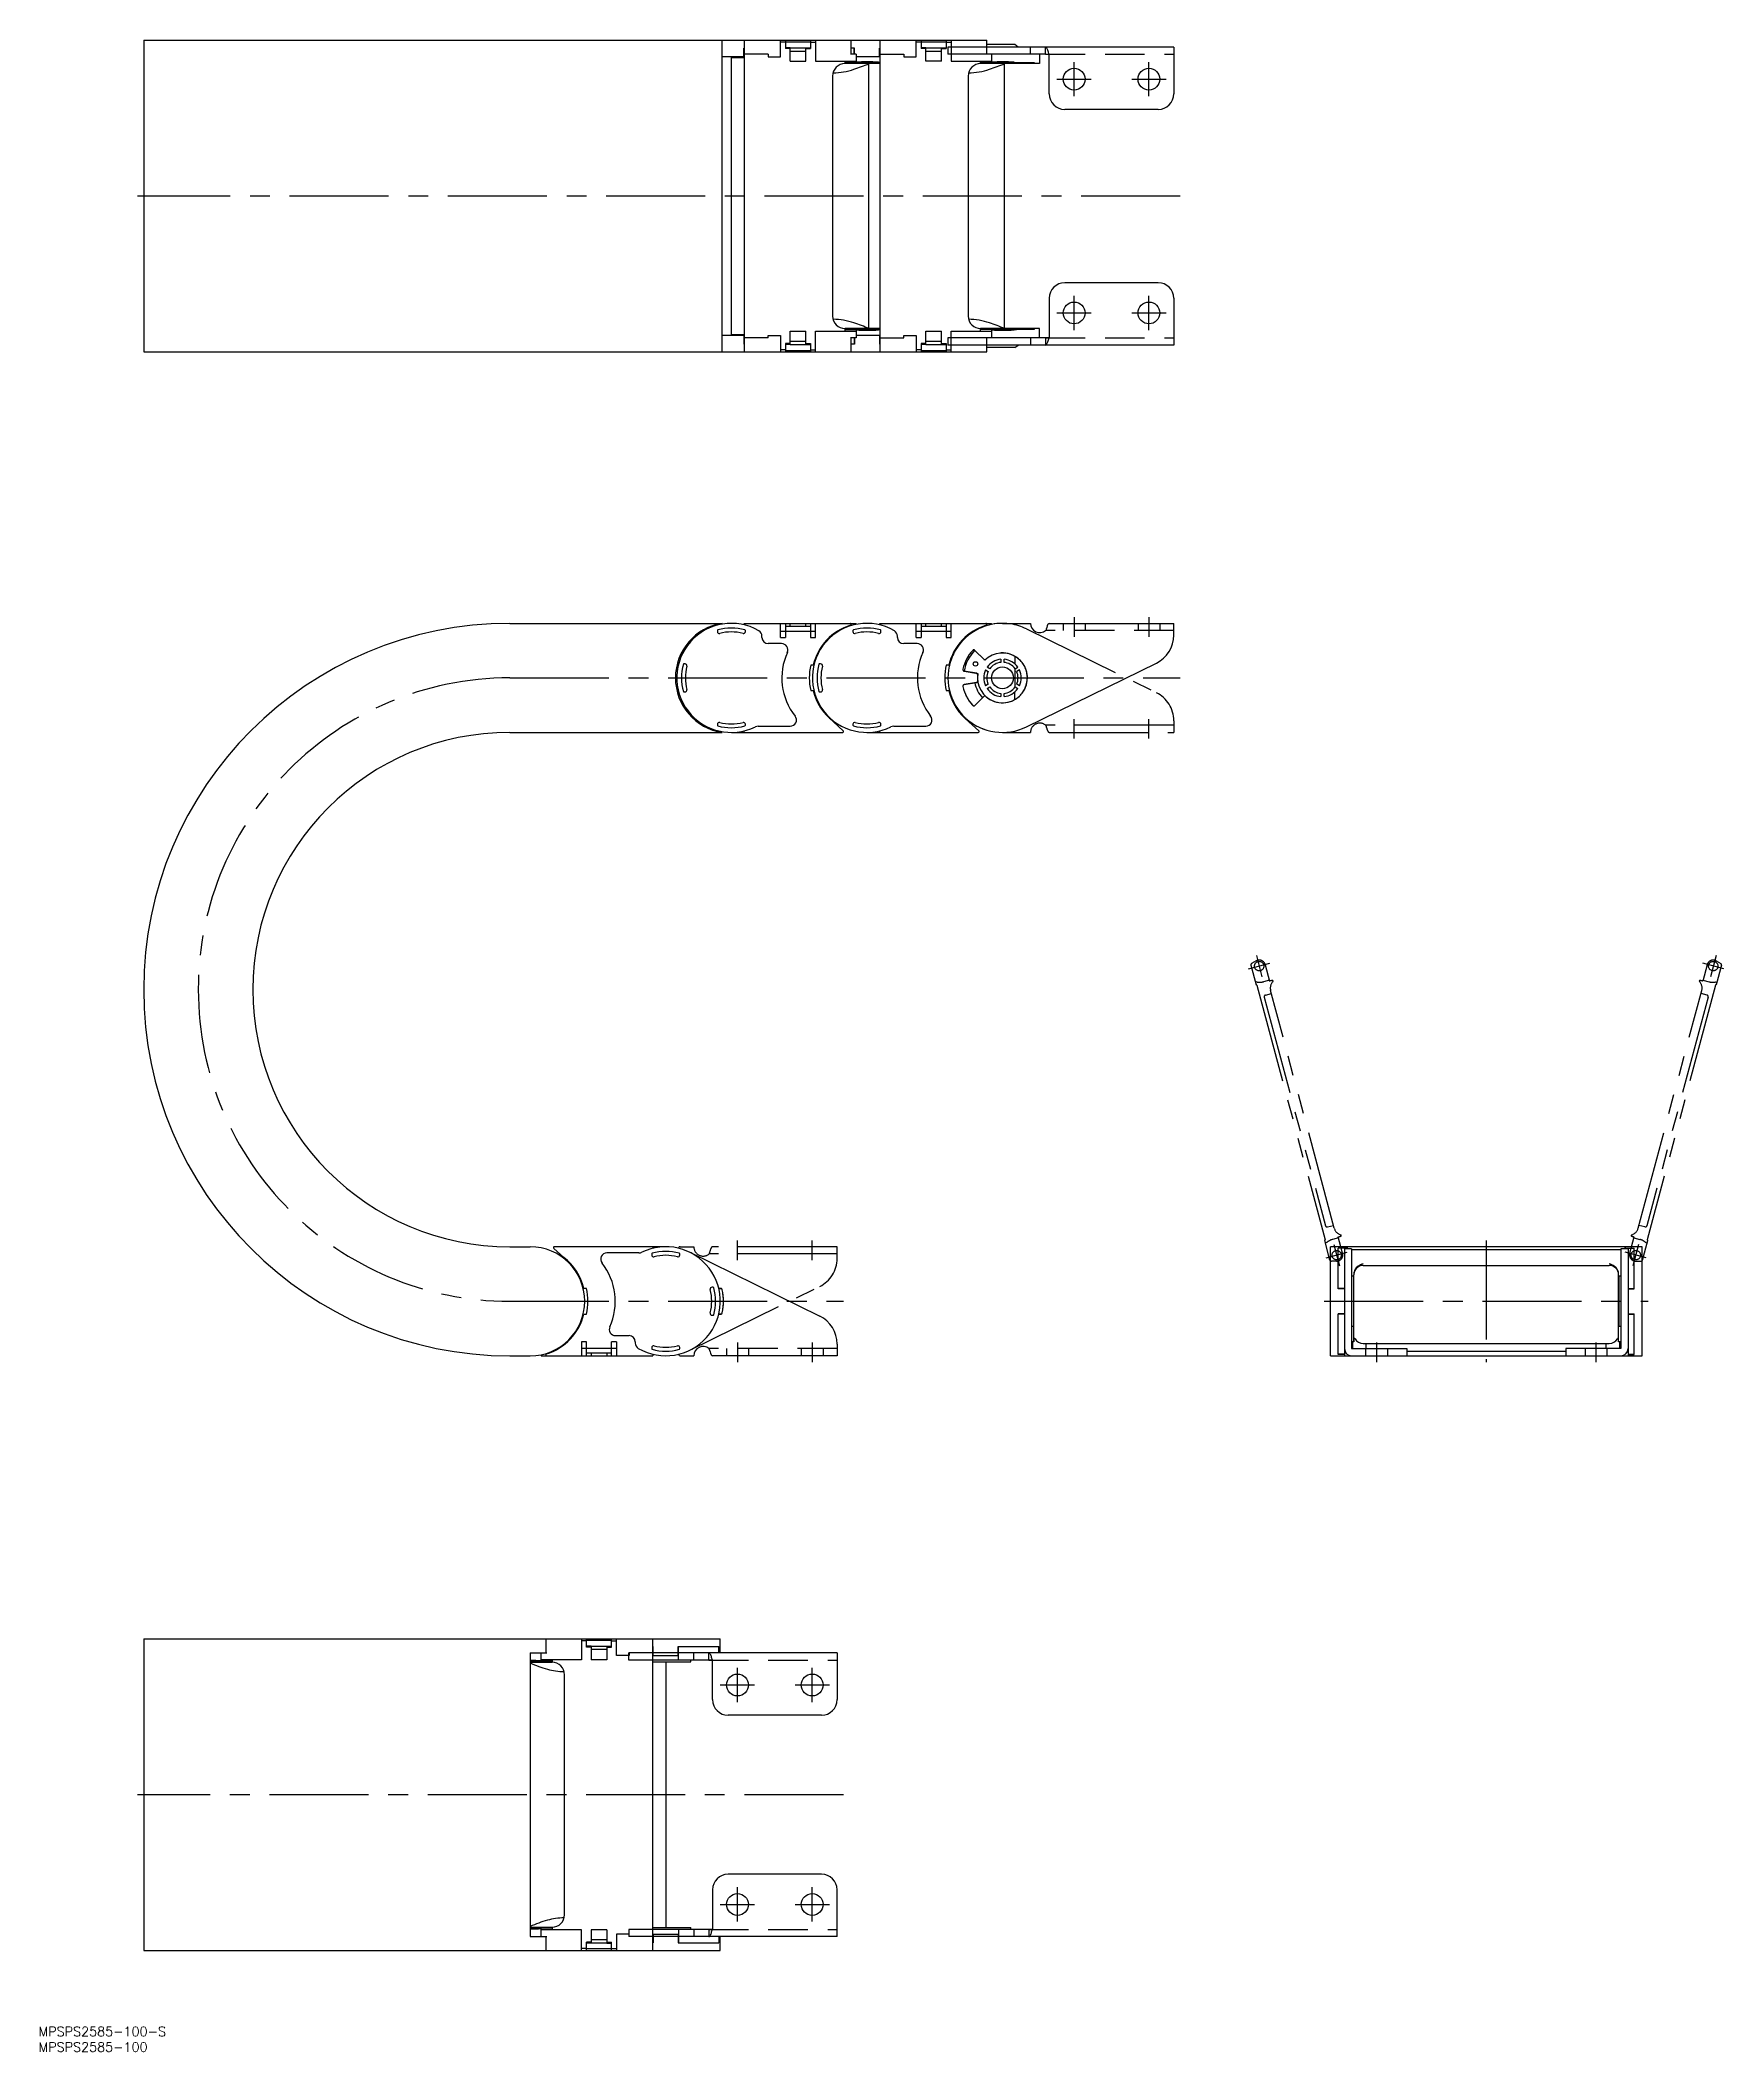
# Model space of a CAD drawing. Extents: x -201 to 340, y -241 to 405.
import ezdxf

# ---------------------------------------------------------------- set-up
doc = ezdxf.new("R2010")
doc.units = 0
for name, pattern in [('CENTER', [50.8, 31.75, -6.35, 6.35, -6.35]), ('DASHED', [19.05, 12.7, -6.35]), ('PHANTOM', [63.5, 31.75, -6.35, 6.35, -6.35, 6.35, -6.35])]:
    doc.linetypes.add(name, pattern=pattern)
doc.layers.get('0').update_dxf_attribs({"linetype": 'CONTINUOUS'})
doc.layers.add('CENTER', color=1, linetype='CENTER')
doc.styles.get("Standard").update_dxf_attribs({"font": 'txt.shx', "height": 3, "bigfont": 'bigfont.shx'})

msp = doc.modelspace()

# ---------------------------------------------------------------- linework, layer by layer
at = {"color": 7, "linetype": 'CONTINUOUS'}
for p, q in [((-167.52, 404.58), (103.04, 404.58)), ((-167.52, 404.58), (-167.52, 304.58)), ((18.15, 304.58), (18.15, 404.58)), ((25.05, 399.28), (25.05, 402.08)), ((25.15, 402.08), (25.05, 402.08)), ((25.15, 404.58), (25.15, 304.58)), ((36.85, 399.28), (36.85, 404.58)), ((38.45, 403.91), (36.85, 403.91)), ((38.45, 404.58), (38.45, 401.91)), ((38.45, 404.08), (46.45, 404.08)), ((39.95, 402.19), (38.45, 402.19)), ((39.95, 401.91), (38.45, 401.91)), ((39.95, 397.88), (39.95, 402.19)), ((39.95, 402.18), (44.95, 402.18)), ((39.95, 401.12), (44.95, 401.12)), ((44.95, 397.88), (44.95, 402.19)), ((44.95, 402.19), (46.45, 402.19)), ((44.95, 401.91), (46.45, 401.91)), ((46.45, 404.58), (46.45, 401.91)), ((46.45, 403.91), (48.05, 403.91)), ((48.05, 404.58), (48.05, 397.88)), ((59.54, 400.08), (59.54, 404.58)), ((60.55, 402.08), (59.55, 402.08)), ((60.45, 400.08), (60.45, 402.08)), ((60.55, 400.08), (60.55, 402.08)), ((68.55, 399.28), (68.55, 402.08)), ((68.65, 402.08), (68.55, 402.08)), ((68.65, 404.58), (68.65, 304.58)), ((80.35, 399.28), (80.35, 404.58)), ((81.95, 403.91), (80.35, 403.91)), ((81.95, 404.58), (81.95, 401.91)), ((81.95, 404.08), (89.95, 404.08)), ((83.45, 402.19), (81.95, 402.19)), ((83.45, 401.91), (81.95, 401.91)), ((83.45, 397.88), (83.45, 402.19)), ((83.45, 402.18), (88.45, 402.18)), ((83.45, 401.12), (88.45, 401.12)), ((88.45, 397.88), (88.45, 402.19)), ((88.45, 402.19), (89.95, 402.19)), ((88.45, 401.91), (89.95, 401.91)), ((89.95, 404.58), (89.95, 401.91)), ((89.95, 403.91), (91.55, 403.91)), ((163.05, 402.38), (90.55, 402.38)), ((90.55, 402.38), (90.55, 400.08)), ((91.55, 404.58), (91.55, 397.88)), ((103.04, 400.08), (103.04, 404.58)), ((112.05, 403.18), (103.05, 403.18)), ((113.08, 402.38), (112.05, 403.18)), ((117.05, 400.08), (117.05, 402.38)), ((121.91, 400.08), (121.91, 402.38)), ((163.05, 402.38), (163.05, 387.38)), ((25.05, 399.28), (18.15, 399.28)), ((21.05, 310.08), (21.05, 399.08)), ((21.05, 399.08), (25.15, 399.08)), ((32.85, 400.08), (25.05, 400.08)), ((32.85, 400.08), (32.85, 399.28)), ((32.85, 399.28), (36.85, 399.28)), ((39.95, 397.88), (44.95, 397.88)), ((48.05, 397.88), (61.05, 397.88)), ((57.55, 397.08), (57.55, 397.88)), ((57.55, 397.38), (68.65, 397.38)), ((68.65, 397.08), (57.55, 397.08)), ((61.05, 400.08), (59.24, 400.08)), ((61.05, 400.08), (61.05, 397.52)), ((68.55, 399.28), (61.05, 399.28)), ((65.21, 312.08), (65.21, 397.08)), ((68.55, 400.08), (76.35, 400.08)), ((76.35, 400.08), (76.35, 399.28)), ((76.35, 399.28), (80.35, 399.28)), ((88.45, 397.88), (83.45, 397.88)), ((121.91, 400.08), (90.55, 400.08)), ((91.55, 397.88), (104.55, 397.88)), ((101.05, 397.08), (101.05, 397.88)), ((101.05, 397.38), (118.21, 397.38)), ((119.95, 397.08), (101.05, 397.08)), ((104.55, 400.08), (104.55, 397.52)), ((108.71, 312.08), (108.71, 397.08)), ((118.21, 397.38), (118.21, 397.08)), ((119.95, 400.08), (119.95, 397.08)), ((123.05, 400.03), (121.91, 400.08)), ((123.05, 387.38), (123.05, 400.03)), ((53.55, 393.08), (53.55, 316.08)), ((97.05, 393.08), (97.05, 316.08)), ((158.05, 382.38), (128.05, 382.38)), ((158.05, 326.78), (128.05, 326.78)), ((123.05, 321.78), (123.05, 309.13)), ((163.05, 321.78), (163.05, 306.78)), ((25.05, 309.88), (18.15, 309.88)), ((25.15, 310.08), (21.05, 310.08)), ((25.05, 309.88), (25.05, 307.08)), ((32.85, 309.88), (36.85, 309.88)), ((32.85, 309.08), (32.85, 309.88)), ((36.85, 309.88), (36.85, 304.58)), ((39.95, 311.28), (44.95, 311.28)), ((39.95, 306.97), (39.95, 311.28)), ((44.95, 306.97), (44.95, 311.28)), ((48.05, 304.58), (48.05, 311.28)), ((48.05, 311.28), (61.05, 311.28)), ((68.65, 312.08), (57.55, 312.08)), ((57.55, 311.28), (57.55, 312.08)), ((57.55, 311.78), (68.65, 311.78)), ((61.05, 311.63), (61.05, 309.08)), ((68.55, 309.88), (61.05, 309.88)), ((68.55, 309.88), (68.55, 307.08)), ((76.35, 309.88), (80.35, 309.88)), ((76.35, 309.08), (76.35, 309.88)), ((80.35, 309.88), (80.35, 304.58)), ((83.45, 311.28), (88.45, 311.28)), ((83.45, 306.97), (83.45, 311.28)), ((88.45, 306.97), (88.45, 311.28)), ((91.55, 311.28), (104.55, 311.28)), ((91.55, 304.58), (91.55, 311.28)), ((119.95, 312.08), (101.05, 312.08)), ((101.05, 311.28), (101.05, 312.08)), ((118.21, 311.78), (101.05, 311.78)), ((104.55, 311.63), (104.55, 309.08)), ((118.21, 312.08), (118.21, 311.78)), ((119.95, 309.08), (119.95, 312.08)), ((-167.52, 304.58), (103.04, 304.58)), ((32.85, 309.08), (25.05, 309.08)), ((25.15, 307.08), (25.05, 307.08)), ((38.45, 305.25), (36.85, 305.25)), ((38.45, 307.25), (38.45, 304.58)), ((39.95, 307.25), (38.45, 307.25)), ((39.95, 306.97), (38.45, 306.97)), ((38.45, 305.08), (46.45, 305.08)), ((39.95, 308.03), (44.95, 308.03)), ((39.95, 306.98), (44.95, 306.98)), ((44.95, 307.25), (46.45, 307.25)), ((44.95, 306.97), (46.45, 306.97)), ((46.45, 307.25), (46.45, 304.58)), ((46.45, 305.25), (48.05, 305.25)), ((61.05, 309.08), (59.24, 309.08)), ((59.54, 304.58), (59.54, 309.08)), ((60.55, 307.08), (59.55, 307.08)), ((60.45, 309.08), (60.45, 307.08)), ((60.55, 309.08), (60.55, 307.08)), ((68.55, 309.08), (76.35, 309.08)), ((68.65, 307.08), (68.55, 307.08)), ((81.95, 305.25), (80.35, 305.25)), ((81.95, 307.25), (81.95, 304.58)), ((83.45, 307.25), (81.95, 307.25)), ((83.45, 306.97), (81.95, 306.97)), ((81.95, 305.08), (89.95, 305.08)), ((83.45, 308.03), (88.45, 308.03)), ((83.45, 306.98), (88.45, 306.98)), ((88.45, 307.25), (89.95, 307.25)), ((88.45, 306.97), (89.95, 306.97)), ((89.95, 307.25), (89.95, 304.58)), ((89.95, 305.25), (91.55, 305.25)), ((121.91, 309.08), (90.55, 309.08)), ((90.55, 309.08), (90.55, 306.78)), ((163.05, 306.78), (90.55, 306.78)), ((103.04, 304.58), (103.04, 309.08)), ((112.05, 305.98), (103.05, 305.98)), ((112.05, 305.98), (113.08, 306.78)), ((117.05, 309.08), (117.05, 306.78)), ((123.05, 309.13), (121.91, 309.08)), ((121.91, 309.08), (121.91, 306.78)), ((-50.02, 217.5), (18.15, 217.5)), ((16.55, 215.2), (16.55, 214.85)), ((25.15, 217.5), (61.05, 217.5)), ((25.15, 217.01), (25.15, 217.5)), ((25.55, 214.85), (25.55, 215.2)), ((30.85, 213), (30.85, 213.39)), ((36.85, 213), (36.85, 217.5)), ((36.85, 215), (48.05, 215)), ((36.85, 213), (38.45, 213)), ((38.45, 217.5), (38.45, 213)), ((46.45, 216.5), (38.45, 216.5)), ((39.95, 216.5), (39.95, 217.5)), ((44.95, 216.5), (44.95, 217.5)), ((46.45, 217.5), (46.45, 213)), ((46.45, 213), (48.05, 213)), ((48.05, 213), (48.05, 217.5)), ((60.05, 215.2), (60.05, 214.85)), ((61.05, 217.15), (61.05, 217.5)), ((68.65, 217.5), (104.55, 217.5)), ((68.65, 217.01), (68.65, 217.5)), ((69.05, 214.85), (69.05, 215.2)), ((74.35, 213), (74.35, 213.39)), ((80.35, 213), (80.35, 217.5)), ((80.35, 215), (91.55, 215)), ((80.35, 213), (81.95, 213)), ((81.95, 217.5), (81.95, 213)), ((89.95, 216.5), (81.95, 216.5)), ((83.45, 216.5), (83.45, 217.5)), ((88.45, 216.5), (88.45, 217.5)), ((89.95, 217.5), (89.95, 213)), ((89.95, 213), (91.55, 213)), ((91.55, 213), (91.55, 217.5)), ((104.55, 217.15), (104.55, 217.5)), ((108.05, 217.5), (117.05, 217.5)), ((123.05, 217.5), (163.05, 217.5)), ((163.05, 213.73), (163.05, 217.5)), ((37.19, 211), (32.85, 211)), ((80.69, 211), (76.35, 211)), ((102.39, 205.66), (99.22, 208.83)), ((112.05, 206.93), (112.05, 204.47)), ((6.2, 204.5), (5.85, 204.5)), ((47.33, 204.1), (46.51, 204.1)), ((49.7, 204.5), (49.35, 204.5)), ((90.83, 204.1), (90.01, 204.1)), ((95.75, 202.17), (100.17, 201.39)), ((102.62, 202.56), (103.49, 202.05)), ((103.99, 202.92), (103.12, 203.42)), ((107.55, 205.98), (107.55, 204.97)), ((108.55, 204.97), (108.55, 205.98)), ((112.05, 203), (112.05, 197)), ((112.11, 202.92), (112.98, 203.42)), ((113.48, 202.56), (112.61, 202.05)), ((115.76, 184.29), (157.46, 204.75)), ((5.85, 195.5), (6.2, 195.5)), ((46.51, 195.9), (47.33, 195.9)), ((49.35, 195.5), (49.7, 195.5)), ((90.01, 195.9), (90.83, 195.9)), ((99.69, 198.53), (95.75, 197.83)), ((99.22, 191.17), (102.05, 194)), ((103.49, 197.95), (102.62, 197.44)), ((103.12, 196.58), (103.99, 197.08)), ((107.55, 195.03), (107.55, 194.02)), ((108.55, 194.02), (108.55, 195.03)), ((112.05, 193.07), (112.05, 195.53)), ((112.11, 197.08), (112.98, 196.58)), ((113.48, 197.44), (112.61, 197.95)), ((-50.02, 182.5), (18.15, 182.5)), ((16.55, 185.15), (16.55, 184.8)), ((21.05, 182.5), (56.78, 182.5)), ((25.15, 182.5), (25.15, 182.99)), ((25.55, 184.8), (25.55, 185.15)), ((29.65, 184.5), (39.93, 184.5)), ((52.65, 186.9), (52.65, 186.95)), ((56.98, 183.02), (53.79, 185.95)), ((60.05, 185.15), (60.05, 184.8)), ((64.55, 182.5), (100.28, 182.5)), ((68.65, 182.5), (68.65, 182.99)), ((69.05, 184.8), (69.05, 185.15)), ((73.15, 184.5), (83.43, 184.5)), ((96.15, 186.9), (96.15, 186.95)), ((100.48, 183.02), (97.29, 185.95)), ((-50.02, 17.5), (-43.5, 17.5)), ((-35.93, 16.98), (-32.74, 14.05)), ((0, 17.5), (-35.73, 17.5)), ((-31.6, 13.1), (-31.6, 13.05)), ((-8.6, 15.5), (-18.88, 15.5)), ((-4.5, 15.2), (-4.5, 14.85)), ((-4.1, 17.5), (-4.1, 17.01)), ((4.5, 14.85), (4.5, 15.2)), ((7.71, 15.71), (49.41, -4.75)), ((213.3, -17.5), (213.3, 17.5)), ((313.3, 17.5), (213.3, 17.5)), ((218.6, 17.04), (215.8, 17.04)), ((215.8, 4), (215.8, 17.04)), ((217.8, 17.01), (215.8, 17.01)), ((217.8, 17.01), (217.8, -17.5)), ((220.1, 16.87), (217.8, 16.87)), ((218.6, 16.87), (218.6, 17.5)), ((218.8, 16.87), (218.8, 17.5)), ((220.1, 16.87), (220.1, -15.15)), ((220.1, 16.6), (306.5, 16.6)), ((306.5, 16.87), (306.5, -15.15)), ((308.8, 16.87), (306.5, 16.87)), ((307.8, 17.5), (307.8, 16.87)), ((308, 16.87), (308, 17.5)), ((308, 17.04), (310.8, 17.04)), ((308.8, 17.01), (308.8, -17.5)), ((308.8, 17.01), (310.8, 17.01)), ((310.8, 4), (310.8, 17.04)), ((313.3, -17.5), (313.3, 17.5)), ((220.7, 8), (220.1, 8)), ((220.7, 8), (220.7, -8)), ((220.8, -13), (220.8, 8.5)), ((223.8, 11.5), (302.8, 11.5)), ((305.8, -13), (305.8, 8.5)), ((305.9, 8), (305.9, -8)), ((306.5, 8), (305.9, 8)), ((-25.46, 4.1), (-26.28, 4.1)), ((15.2, 4.5), (14.85, 4.5)), ((17.01, 4.1), (17.64, 4.1)), ((217.8, 4.1), (215.8, 4.1)), ((217.8, 4), (215.8, 4)), ((308.8, 4.1), (310.8, 4.1)), ((308.8, 4), (310.8, 4)), ((-26.28, -4.1), (-25.46, -4.1)), ((14.85, -4.5), (15.2, -4.5)), ((17.64, -4.1), (17.01, -4.1)), ((217.8, -4), (215.8, -4)), ((215.8, -17.04), (215.8, -4)), ((217.8, -4.1), (215.8, -4.1)), ((308.8, -4), (310.8, -4)), ((308.8, -4.1), (310.8, -4.1)), ((310.8, -17.04), (310.8, -4)), ((-16.14, -11), (-11.8, -11)), ((220.1, -8), (220.7, -8)), ((305.9, -8), (306.5, -8)), ((-50.02, -17.5), (-43.5, -17.5)), ((-40, -17.15), (-40, -17.5)), ((-40, -17.5), (-4.1, -17.5)), ((-27, -13), (-27, -17.5)), ((-25.4, -13), (-27, -13)), ((-27, -15), (-15.8, -15)), ((-25.4, -17.5), (-25.4, -13)), ((-25.4, -16.5), (-17.4, -16.5)), ((-23.9, -16.5), (-23.9, -17.5)), ((-18.9, -16.5), (-18.9, -17.5)), ((-17.4, -17.5), (-17.4, -13)), ((-15.8, -13), (-17.4, -13)), ((-15.8, -13), (-15.8, -17.5)), ((-9.8, -13), (-9.8, -13.39)), ((-4.5, -14.85), (-4.5, -15.2)), ((-4.1, -17.01), (-4.1, -17.5)), ((4.5, -15.2), (4.5, -14.85)), ((4.6, -17.5), (9, -17.5)), ((55, -17.5), (15, -17.5)), ((55, -13.73), (55, -17.5)), ((213.3, -17.5), (313.3, -17.5)), ((217.8, -17.01), (215.8, -17.01)), ((217.8, -17.04), (215.8, -17.04)), ((220.82, -13), (220.1, -13)), ((220.15, -15.2), (237.8, -15.2)), ((220.5, -15.2), (220.5, -13)), ((223.8, -13.5), (302.8, -13.5)), ((224.8, -15.2), (224.8, -13.5)), ((237.8, -15.2), (237.8, -17.5)), ((288.8, -16.09), (237.8, -16.09)), ((306.45, -15.2), (288.8, -15.2)), ((288.8, -15.2), (288.8, -17.5)), ((301.8, -15.2), (301.8, -13.5)), ((306.5, -13), (305.77, -13)), ((306.1, -13), (306.1, -15.2)), ((308.8, -17.01), (310.8, -17.01)), ((308.8, -17.04), (310.8, -17.04)), ((-167.52, -108.31), (17.5, -108.31)), ((-167.52, -108.31), (-167.52, -208.31)), ((-38.49, -108.31), (-38.49, -112.81)), ((-27, -108.31), (-27, -115.01)), ((-25.4, -108.98), (-27, -108.98)), ((-25.4, -110.98), (-25.4, -108.31)), ((-17.4, -108.81), (-25.4, -108.81)), ((-17.4, -110.98), (-17.4, -108.31)), ((-17.4, -108.98), (-15.8, -108.98)), ((-15.8, -113.61), (-15.8, -108.31)), ((-4.1, -208.31), (-4.1, -108.31)), ((17.5, -112.81), (17.5, -108.31)), ((-43.5, -112.81), (-43.5, -203.81)), ((-43.5, -112.81), (-38.19, -112.81)), ((-36.5, -115.51), (-43.5, -115.51)), ((-43.5, -115.81), (-36.5, -115.81)), ((-40, -115.36), (-40, -112.81)), ((-27, -115.01), (-40, -115.01)), ((-36.5, -115.01), (-36.5, -115.81)), ((-23.9, -110.69), (-25.4, -110.69)), ((-23.9, -110.98), (-25.4, -110.98)), ((-23.9, -110.69), (-23.9, -115.01)), ((-18.9, -110.71), (-23.9, -110.71)), ((-18.9, -111.76), (-23.9, -111.76)), ((-18.9, -115.01), (-23.9, -115.01)), ((-18.9, -110.69), (-18.9, -115.01)), ((-18.9, -110.69), (-17.4, -110.69)), ((-18.9, -110.98), (-17.4, -110.98)), ((-11.8, -113.61), (-15.8, -113.61)), ((55, -112.81), (-11.9, -112.81)), ((-11.9, -115.11), (-11.9, -112.81)), ((13.86, -115.11), (-11.9, -115.11)), ((-11.8, -112.81), (-11.8, -113.61)), ((-4.1, -110.81), (-4, -110.81)), ((-4.1, -115.71), (8, -115.71)), ((-4, -113.61), (-4, -110.81)), ((-4, -113.61), (4, -113.61)), ((0, -115.71), (0, -200.91)), ((4, -110.81), (17.04, -110.81)), ((4, -113.61), (4, -110.81)), ((4.1, -115.11), (4.1, -110.81)), ((8, -115.71), (8, -115.11)), ((9, -115.11), (9, -112.81)), ((13.86, -115.11), (13.86, -112.81)), ((15, -115.16), (13.86, -115.11)), ((15, -127.81), (15, -115.16)), ((17.01, -112.81), (17.01, -110.81)), ((17.04, -112.81), (17.04, -110.81)), ((55, -112.81), (55, -127.81)), ((-32.5, -196.81), (-32.5, -119.81)), ((50, -132.81), (20, -132.81)), ((50, -183.81), (20, -183.81)), ((15, -188.81), (15, -201.46)), ((55, -203.81), (55, -188.81)), ((-43.5, -200.81), (-36.5, -200.81)), ((-36.5, -201.11), (-43.5, -201.11)), ((-43.5, -203.81), (-38.19, -203.81)), ((-40, -203.81), (-40, -201.25)), ((-27, -201.61), (-40, -201.61)), ((-38.49, -203.81), (-38.49, -208.31)), ((-36.5, -200.81), (-36.5, -201.61)), ((-27, -208.31), (-27, -201.61)), ((-23.9, -205.64), (-25.4, -205.64)), ((-25.4, -208.31), (-25.4, -205.64)), ((-23.9, -205.92), (-25.4, -205.92)), ((-23.9, -201.61), (-23.9, -205.92)), ((-18.9, -201.61), (-23.9, -201.61)), ((-18.9, -204.85), (-23.9, -204.85)), ((-18.9, -205.91), (-23.9, -205.91)), ((-18.9, -201.61), (-18.9, -205.92)), ((-18.9, -205.64), (-17.4, -205.64)), ((-18.9, -205.92), (-17.4, -205.92)), ((-17.4, -208.31), (-17.4, -205.64)), ((-11.8, -203.01), (-15.8, -203.01)), ((-15.8, -203.01), (-15.8, -208.31)), ((13.86, -201.51), (-11.9, -201.51)), ((-11.9, -201.51), (-11.9, -203.81)), ((55, -203.81), (-11.9, -203.81)), ((-11.8, -203.81), (-11.8, -203.01)), ((-4.1, -200.91), (8, -200.91)), ((-4.1, -205.81), (-4, -205.81)), ((-4, -203.01), (4, -203.01)), ((-4, -203.01), (-4, -205.81)), ((4, -203.01), (4, -205.81)), ((4, -205.81), (17.04, -205.81)), ((4.1, -201.51), (4.1, -205.81)), ((8, -201.51), (8, -200.91)), ((9, -201.51), (9, -203.81)), ((15, -201.46), (13.86, -201.51)), ((13.86, -201.51), (13.86, -203.81)), ((17.01, -203.81), (17.01, -205.81)), ((17.04, -203.81), (17.04, -205.81)), ((17.5, -208.31), (17.5, -203.81)), ((-167.52, -208.31), (17.5, -208.31)), ((-25.4, -207.64), (-27, -207.64)), ((-17.4, -207.81), (-25.4, -207.81)), ((-17.4, -207.64), (-15.8, -207.64))]:
    msp.add_line(p, q, dxfattribs=at)
at = {"color": 3, "linetype": 'DASHED'}
for p, q in [((121.91, 400.08), (163.05, 400.08)), ((121.91, 309.08), (163.05, 309.08)), ((163.05, 215.2), (121.93, 215.2)), ((127.55, 217.5), (127.55, 215.2)), ((134.55, 217.5), (134.55, 215.2)), ((151.55, 217.5), (151.55, 215.2)), ((158.55, 217.5), (158.55, 215.2)), ((55, -15.2), (13.88, -15.2)), ((19.5, -15.2), (19.5, -17.5)), ((26.5, -15.2), (26.5, -17.5)), ((43.5, -15.2), (43.5, -17.5)), ((50.5, -15.2), (50.5, -17.5)), ((224.6, -15.2), (224.6, -17.5)), ((231.6, -15.2), (231.6, -17.5)), ((295, -15.2), (295, -17.5)), ((302, -15.2), (302, -17.5)), ((13.86, -115.11), (55, -115.11)), ((13.86, -201.51), (55, -201.51))]:
    msp.add_line(p, q, dxfattribs=at)
at = {"color": 3, "linetype": 'PHANTOM'}
for p, q in [((115.76, 215.71), (157.46, 195.25)), ((99.22, 208.83), (102.05, 206)), ((99.69, 201.47), (95.75, 202.17)), ((95.75, 197.83), (99.69, 198.53)), ((102.05, 194), (99.22, 191.17)), ((108.05, 182.5), (117.05, 182.5)), ((163.05, 184.8), (121.93, 184.8)), ((123.05, 182.5), (163.05, 182.5)), ((131.05, 180.5), (131.05, 186.8)), ((155.05, 180.5), (155.05, 186.8)), ((163.05, 186.27), (163.05, 182.5)), ((189.53, 110.91), (191.34, 104.14)), ((337.06, 110.91), (335.25, 104.14)), ((187.05, 106.62), (193.82, 108.43)), ((187.79, 107.8), (189.46, 101.57)), ((189.47, 109.19), (188.02, 108.36)), ((192.4, 107.98), (193.8, 102.73)), ((339.54, 106.62), (332.77, 108.43)), ((334.19, 107.98), (332.79, 102.73)), ((337.12, 109.19), (338.57, 108.36)), ((338.8, 107.8), (337.13, 101.57)), ((189.67, 102.46), (189.25, 102.34)), ((189.7, 101.43), (211.6, 19.71)), ((193.73, 103.02), (191.79, 102.51)), ((192.07, 97.61), (211.74, 24.2)), ((192.42, 98.22), (194.36, 98.74)), ((214.54, 23.4), (194.1, 99.71)), ((312.05, 23.4), (332.49, 99.71)), ((334.52, 97.61), (314.85, 24.2)), ((336.89, 101.43), (314.99, 19.71)), ((334.17, 98.22), (332.23, 98.74)), ((332.86, 103.02), (334.8, 102.51)), ((336.92, 102.46), (337.34, 102.34)), ((23, 13.2), (23, 19.5)), ((47, 13.2), (47, 19.5)), ((213.13, 13.24), (211.46, 19.46)), ((212.35, 23.85), (214.29, 24.36)), ((215.88, 20.34), (213.95, 19.82)), ((217.21, 15.39), (215.8, 20.63)), ((309.38, 15.39), (310.79, 20.63)), ((310.71, 20.34), (312.64, 19.82)), ((314.24, 23.85), (312.3, 24.36)), ((313.46, 13.24), (315.13, 19.46)), ((4.6, 17.5), (9, 17.5)), ((55, 15.2), (13.88, 15.2)), ((55, 17.5), (15, 17.5)), ((55, 13.73), (55, 17.5)), ((212.09, 18.81), (211.66, 18.69)), ((211.91, 13.89), (218.68, 15.71)), ((214.39, 18.18), (216.2, 11.42)), ((314.68, 13.89), (307.91, 15.71)), ((312.2, 18.18), (310.39, 11.42)), ((314.5, 18.81), (314.93, 18.69)), ((215.28, 12.87), (213.61, 12.87)), ((311.31, 12.87), (312.98, 12.87)), ((7.71, -15.71), (49.41, 4.75)), ((17.64, 4.1), (17.01, 4.1)), ((17.01, -4.1), (17.64, -4.1))]:
    msp.add_line(p, q, dxfattribs=at)
at = {"color": 7, "linetype": 'CONTINUOUS'}
for centre, radius in [((131.05, 392.08), 3.5), ((155.05, 392.08), 3.5), ((131.05, 317.08), 3.5), ((155.05, 317.08), 3.5), ((99.4, 204.5), 0.7), ((108.05, 200), 3.5), ((23, -123.11), 3.5), ((47, -123.11), 3.5), ((23, -193.51), 3.5), ((47, -193.51), 3.5)]:
    msp.add_circle(centre, radius, dxfattribs=at)
at = {"color": 3, "linetype": 'PHANTOM'}
for centre in [(190.44, 107.53), (336.16, 107.53), (215.3, 14.8), (311.3, 14.8)]:
    msp.add_circle(centre, 1.5, dxfattribs=at)
at = {"color": 7, "linetype": 'CONTINUOUS'}
for centre, radius, start, end in [((121.87, 401.99), 0.394, 37.73287, 83.86803), ((119.11, 400.17), 3.7, 18.67443, 33.82805), ((97.12, 392.26), 27.07, 16.68448, 19.6349), ((57.55, 393.08), 4, 90, 180), ((53.01, 417.82), 23.75, 271.61492, 288.1153), ((30.62, 480.88), 90.66, 289.17379, 292.43236), ((64.57, 343.62), 54.02, 86.07743, 93.73492), ((72.43, 459.87), 62.5, 266.17695, 266.53146), ((101.05, 393.08), 4, 90, 180), ((96.51, 417.82), 23.75, 271.61492, 288.1153), ((74.12, 480.88), 90.66, 289.17379, 292.43236), ((108.07, 343.62), 54.02, 86.07743, 93.73492), ((115.93, 459.87), 62.5, 266.17695, 269.07657), ((128.05, 387.38), 5, 180, 270), ((158.05, 387.38), 5, 270, 0), ((128.05, 321.78), 5, 90, 180), ((158.05, 321.78), 5, 0, 90), ((57.55, 316.08), 4, 180, 270), ((53.01, 291.33), 23.75, 71.8847, 88.38508), ((30.62, 228.28), 90.66, 67.56764, 70.82621), ((64.57, 365.54), 54.02, 266.26508, 273.92257), ((72.43, 249.29), 62.5, 93.46854, 93.82305), ((101.05, 316.08), 4, 180, 270), ((96.51, 291.33), 23.75, 71.8847, 88.38508), ((74.12, 228.28), 90.66, 67.56764, 70.82621), ((108.07, 365.54), 54.02, 266.26508, 273.92257), ((115.93, 249.29), 62.5, 90.92343, 93.82305), ((121.87, 307.17), 0.394, 276.13197, 322.26713), ((119.11, 308.99), 3.7, 326.17195, 341.32557), ((97.12, 316.9), 27.07, 340.3651, 343.31552), ((-50.02, 100), 117.5, 90, 270), ((20.8, 200), 17.7, 98.62136, 261.37864), ((21.05, 200), 17.5, 59.78635, 296.17695), ((16.75, 215.2), 0.2, 105.79236, 180), ((17.15, 214.85), 0.6, 180, 284.71858), ((21.05, 200), 16, 74.20764, 105.79236), ((21.05, 200), 14.75, 75.28142, 104.71858), ((24.95, 214.85), 0.6, 255.28142, 0), ((25.35, 215.2), 0.2, 0, 74.20764), ((28.85, 213.39), 2, 0, 59.78635), ((32.85, 213), 2, 180, 270), ((64.55, 200), 17.5, 59.78635, 296.17695), ((64.55, 200), 17.7, 107.14621, 166.60645), ((59.24, 217.2), 0.3, 287.14621, 90), ((60.25, 215.2), 0.2, 105.79236, 180), ((60.65, 214.85), 0.6, 180, 284.71858), ((64.55, 200), 16, 74.20764, 105.79236), ((64.55, 200), 14.75, 75.28142, 104.71858), ((68.45, 214.85), 0.6, 255.28142, 0), ((68.85, 215.2), 0.2, 0, 74.20764), ((72.35, 213.39), 2, 0, 59.78635), ((76.35, 213), 2, 180, 270), ((108.05, 200), 17.5, 90, 296.14193), ((108.05, 200), 17.7, 107.14621, 166.60645), ((102.74, 217.2), 0.3, 287.14621, 90), ((120.05, 217.5), 3, 180, 308.43321), ((134.91, 211.56), 13.48, 155.35631, 164.55451), ((123.24, 216.86), 0.664, 106.52493, 151.4336), ((153.05, 213.73), 10, 296.14193, 0), ((37.19, 209), 2, 335.61638, 90), ((57.05, 200), 19.8, 155.61638, 218.26256), ((80.69, 209), 2, 335.61638, 90), ((100.55, 200), 19.8, 155.61638, 218.26256), ((108.05, 200), 13, 137.29244, 167.70756), ((108.05, 200), 12.5, 135.00046, 169.99954), ((98.86, 208.48), 0.5, 45, 137.29244), ((108.05, 200), 8, 170, 135), ((21.05, 200), 16, 164.20764, 195.79236), ((5.85, 204.3), 0.2, 90, 164.20764), ((6.2, 203.9), 0.6, 345.28142, 90), ((21.05, 200), 14.75, 165.28142, 194.71858), ((64.55, 200), 18.5, 167.1957, 192.8043), ((64.55, 200), 16, 164.20764, 195.79236), ((49.35, 204.3), 0.2, 90, 164.20764), ((49.7, 203.9), 0.6, 345.28142, 90), ((64.55, 200), 14.75, 165.28142, 194.71858), ((108.05, 200), 18.5, 167.1957, 192.8043), ((95.84, 202.66), 0.5, 167.70756, 260), ((99.61, 200.98), 0.5, 353.37229, 80), ((102.4, 206.35), 0.5, 225, 311.62771), ((108.05, 200), 6, 154.78019, 205.21981), ((108.05, 200), 5, 155.73917, 204.26083), ((108.05, 200), 6, 94.78019, 145.21981), ((108.05, 200), 5, 95.73917, 144.26083), ((108.05, 200), 6, 34.78019, 85.21981), ((108.05, 200), 5, 35.73917, 84.26083), ((108.05, 200), 5, 335.73917, 24.26083), ((108.05, 200), 6, 334.78019, 25.21981), ((5.85, 195.7), 0.2, 195.79236, 270), ((6.2, 196.1), 0.6, 270, 14.71858), ((64.55, 200), 17.7, 193.39355, 232.54295), ((49.35, 195.7), 0.2, 195.79236, 270), ((49.7, 196.1), 0.6, 270, 14.71858), ((108.05, 200), 17.7, 193.39355, 232.54295), ((95.84, 197.34), 0.5, 100, 192.29244), ((108.05, 200), 13, 192.29244, 222.70756), ((108.05, 200), 9, 190, 225), ((99.61, 199.02), 0.5, 280, 6.62771), ((102.4, 193.65), 0.5, 48.37229, 135), ((108.05, 200), 6, 214.78019, 265.21981), ((108.05, 200), 5, 215.73917, 264.26083), ((108.05, 200), 5, 275.73917, 324.26083), ((108.05, 200), 6, 274.78019, 325.21981), ((39.93, 186.5), 2, 270, 38.26256), ((83.43, 186.5), 2, 270, 38.26256), ((98.86, 191.52), 0.5, 222.70756, 315), ((-50.02, 100), 82.5, 90, 270), ((17.15, 185.15), 0.6, 75.28142, 180), ((16.75, 184.8), 0.2, 180, 254.20764), ((21.05, 200), 16, 254.20764, 285.79236), ((21.05, 200), 14.75, 255.28142, 284.71858), ((24.95, 185.15), 0.6, 0, 104.71858), ((25.35, 184.8), 0.2, 285.79236, 0), ((29.65, 182.5), 2, 90, 116.17695), ((53.35, 186.95), 0.7, 163.6987, 180), ((56.78, 182.8), 0.3, 270, 47.5), ((60.65, 185.15), 0.6, 75.28142, 180), ((60.25, 184.8), 0.2, 180, 254.20764), ((64.55, 200), 16, 254.20764, 285.79236), ((64.55, 200), 14.75, 255.28142, 284.71858), ((68.45, 185.15), 0.6, 0, 104.71858), ((68.85, 184.8), 0.2, 285.79236, 0), ((73.15, 182.5), 2, 90, 116.17695), ((96.85, 186.95), 0.7, 163.6987, 180), ((100.28, 182.8), 0.3, 270, 47.5), ((-43.5, 0), 17.5, 270, 90), ((-35.73, 17.2), 0.3, 90, 227.5), ((-43.5, 0), 17.7, 13.39355, 52.54295), ((-32.3, 13.05), 0.7, 343.6987, 0), ((-18.88, 13.5), 2, 90, 218.26256), ((0, 0), 17.5, 239.78635, 116.17695), ((-8.6, 17.5), 2, 270, 296.17695), ((-4.3, 15.2), 0.2, 105.79236, 180), ((-3.9, 14.85), 0.6, 180, 284.71858), ((0, 0), 16, 74.20764, 105.79236), ((0, 0), 14.75, 75.28142, 104.71858), ((3.9, 14.85), 0.6, 255.28142, 0), ((4.3, 15.2), 0.2, 0, 74.20764), ((-36, 0), 19.8, 335.61638, 38.26256), ((224.05, 8.57), 3.25, 124.35859, 181.27444), ((223.8, 8.5), 3, 90, 180), ((225.49, 6.37), 5.88, 106.70304, 123.81701), ((301.1, 6.37), 5.88, 56.18299, 73.29696), ((302.8, 8.5), 3, 0, 90), ((302.54, 8.57), 3.25, 358.72556, 55.64141), ((-43.5, 0), 18.5, 347.1957, 12.8043), ((14.85, 3.9), 0.6, 90, 194.71858), ((0, 0), 14.75, 345.28142, 14.71858), ((15.2, 4.3), 0.2, 15.79236, 90), ((0, 0), 16, 344.20764, 15.79236), ((17.64, 3.6), 0.5, 11.53696, 90), ((0, 0), 18.5, 348.46304, 11.53696), ((-43.5, 0), 17.7, 287.14621, 346.60645), ((14.85, -3.9), 0.6, 165.28142, 270), ((15.2, -4.3), 0.2, 270, 344.20764), ((17.64, -3.6), 0.5, 270, 348.46304), ((45, -13.73), 10, 0, 63.85807), ((-16.14, -9), 2, 155.61638, 270), ((-11.8, -13), 2, 0, 90), ((311.3, -15), 90.5, 178.17802, 178.73369), ((221.04, -12.13), 0.2, 30.60095, 178.17802), ((223.8, -10.5), 3, 210.60095, 270), ((302.8, -10.5), 3, 270, 329.39905), ((305.55, -12.13), 0.2, 1.82198, 149.39905), ((215.3, -15), 90.5, 1.26631, 1.82198), ((-38.19, -17.2), 0.3, 107.14621, 270), ((-7.8, -13.39), 2, 180, 239.78635), ((-3.9, -14.85), 0.6, 75.28142, 180), ((-4.3, -15.2), 0.2, 180, 254.20764), ((0, 0), 16, 254.20764, 285.79236), ((0, 0), 14.75, 255.28142, 284.71858), ((3.9, -14.85), 0.6, 0, 104.71858), ((4.6, -17), 0.5, 181.47796, 270), ((4.3, -15.2), 0.2, 285.79236, 0), ((12, -17.5), 3, 51.56679, 180), ((26.86, -11.56), 13.48, 195.44549, 204.64369), ((15.19, -16.86), 0.664, 208.5664, 253.47507), ((220.15, -15.15), 2.35, 180, 270), ((220.15, -15.15), 0.05, 180, 270), ((306.45, -15.15), 0.05, 270, 0), ((306.45, -15.15), 2.35, 270, 0), ((-43.64, -173.07), 57.82, 86.38951, 89.86008), ((-29.54, -86.64), 32.5, 244.5708, 254.92777), ((-36.5, -119.81), 4, 0, 90), ((13.82, -113.2), 0.394, 37.73287, 83.86803), ((10.68, -115.24), 4.14, 17.23968, 33.41998), ((-22.16, -126.44), 38.83, 16.88998, 18.66721), ((-32.12, -96.33), 22.48, 254.83601, 268.69601), ((20, -127.81), 5, 180, 270), ((50, -127.81), 5, 270, 0), ((20, -188.81), 5, 90, 180), ((50, -188.81), 5, 0, 90), ((-29.54, -229.97), 32.5, 105.07223, 115.4292), ((-32.12, -220.28), 22.48, 91.30399, 105.16399), ((-36.5, -196.81), 4, 270, 0), ((-43.64, -143.54), 57.82, 270.13992, 273.61049), ((13.82, -203.41), 0.394, 276.13197, 322.26713), ((10.68, -201.38), 4.14, 326.58002, 342.76032), ((-22.16, -190.17), 38.83, 341.33279, 343.11002)]:
    msp.add_arc(centre, radius, start, end, dxfattribs=at)
at = {"color": 3, "linetype": 'PHANTOM'}
for centre, radius, start, end in [((108.05, 200), 17.5, 63.85807, 270), ((108.05, 200), 13, 137.29244, 167.70756), ((98.86, 208.48), 0.5, 45, 137.29244), ((108.05, 200), 8, 228.37229, 131.62771), ((95.84, 202.66), 0.5, 167.70756, 260), ((99.61, 200.98), 0.5, 353.37229, 80), ((108.05, 200), 8, 173.37229, 186.62771), ((102.4, 206.35), 0.5, 225, 311.62771), ((95.84, 197.34), 0.5, 100, 192.29244), ((108.05, 200), 13, 192.29244, 222.70756), ((99.61, 199.02), 0.5, 280, 6.62771), ((102.4, 193.65), 0.5, 48.37229, 135), ((153.05, 186.27), 10, 360, 63.85807), ((98.86, 191.52), 0.5, 222.70756, 315), ((120.05, 182.5), 3, 51.56679, 180), ((134.91, 188.44), 13.48, 195.44549, 204.64369), ((123.24, 183.14), 0.664, 208.5664, 253.47507), ((188.27, 107.93), 0.5, 120.019, 194.99548), ((190.47, 107.46), 2, 14.99657, 120.019), ((336.12, 107.46), 2, 59.981, 165.00343), ((338.32, 107.93), 0.5, 345.00452, 59.981), ((189.51, 101.38), 0.2, 14.998, 105.32336), ((190.63, 106.85), 4.5, 257.736, 284.999), ((192.55, 97.74), 0.5, 105.01634, 195.00134), ((204.94, 53.44), 50.54, 101.72697, 102.73474), ((197, 100.48), 3, 135.51354, 194.99954), ((194.71, 102.73), 0.2, 315.51354, 101.72697), ((331.88, 102.73), 0.2, 78.27303, 224.48646), ((329.59, 100.48), 3, 345.00046, 44.48646), ((321.65, 53.44), 50.54, 77.26526, 78.27303), ((334.04, 97.74), 0.5, 344.99866, 74.98366), ((335.96, 106.85), 4.5, 255.001, 282.264), ((337.08, 101.38), 0.2, 74.67664, 165.002), ((211.41, 19.66), 0.2, 284.8361, 15.009), ((212.22, 24.33), 0.5, 195.00134, 284.98124), ((215.12, 15.48), 4.5, 105.0027, 132.26491), ((217.44, 24.18), 3, 194.99954, 254.53246), ((200.8, 68.89), 50.54, 287.26593, 288.27355), ((216.59, 21.09), 0.2, 288.27355, 74.53246), ((310, 21.09), 0.2, 105.46754, 251.72645), ((325.79, 68.89), 50.54, 251.72645, 252.73407), ((309.15, 24.18), 3, 285.46754, 345.00046), ((311.48, 15.48), 4.5, 47.73509, 74.9973), ((314.37, 24.33), 0.5, 255.01876, 344.99866), ((315.18, 19.66), 0.2, 164.991, 255.1639), ((4.6, 17), 0.5, 90, 178.52204), ((12, 17.5), 3, 180, 308.43321), ((26.86, 11.56), 13.48, 155.35631, 164.55451), ((15.19, 16.86), 0.664, 106.52493, 151.4336), ((45, 13.73), 10, 296.14193, 0), ((213.61, 13.37), 0.5, 195.00412, 270), ((215.28, 14.87), 2, 270, 14.9891), ((311.31, 14.87), 2, 165.0109, 270), ((312.98, 13.37), 0.5, 270, 344.99588), ((17.64, 3.6), 0.5, 11.53696, 90), ((0, 0), 18.5, 348.46304, 11.53696), ((17.64, -3.6), 0.5, 270, 348.46304)]:
    msp.add_arc(centre, radius, start, end, dxfattribs=at)
at = {"layer": 'CENTER', "color": 1, "linetype": 'CENTER'}
for p, q in [((131.05, 386.58), (131.05, 397.58)), ((155.05, 386.58), (155.05, 397.58)), ((125.55, 392.08), (136.55, 392.08)), ((149.55, 392.08), (160.55, 392.08)), ((165.05, 354.58), (-169.52, 354.58)), ((125.55, 317.08), (136.55, 317.08)), ((131.05, 311.58), (131.05, 322.58)), ((149.55, 317.08), (160.55, 317.08)), ((155.05, 311.58), (155.05, 322.58)), ((131.05, 219.5), (131.05, 213.2)), ((155.05, 219.5), (155.05, 213.2)), ((-50.02, 200), (165.05, 200)), ((263.3, 19.5), (263.3, -19.5)), ((-50.02, 0), (57, 0)), ((211.3, 0), (315.3, 0)), ((23, -13.2), (23, -19.5)), ((47, -13.2), (47, -19.5)), ((228.1, -13.2), (228.1, -19.5)), ((298.5, -13.2), (298.5, -19.5)), ((23, -128.61), (23, -117.61)), ((47, -128.61), (47, -117.61)), ((17.5, -123.11), (28.5, -123.11)), ((41.5, -123.11), (52.5, -123.11)), ((57, -158.31), (-169.52, -158.31)), ((17.5, -193.51), (28.5, -193.51)), ((23, -199.01), (23, -188.01)), ((41.5, -193.51), (52.5, -193.51)), ((47, -199.01), (47, -188.01))]:
    msp.add_line(p, q, dxfattribs=at)
msp.add_arc((-50.02, 100), 100, 90, 270, dxfattribs=at)

# ---------------------------------------------------------------- texts
at = {"color": 7, "linetype": 'CONTINUOUS'}
for s, p in [('MPSPS2585-100-S', (-201.27, -235.78)), ('MPSPS2585-100', (-201.27, -240.78))]:
    msp.add_text(s, height=3, dxfattribs=at).set_placement(p)

doc.saveas('drawing.dxf')
